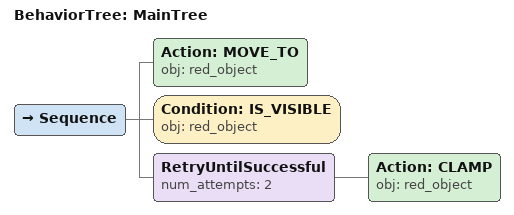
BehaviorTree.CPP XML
<root main_tree_to_execute="MainTree">
  <BehaviorTree ID="MainTree">
    <Sequence>
      <!-- Move to red_object -->
      <Action ID="MOVE_TO" obj="red_object" />
      <!-- Check red_object is visible before GRASP -->
      <Condition ID="IS_VISIBLE" obj="red_object" />
      <!-- Retry GRASP red_object up to 2 attempts -->
      <RetryUntilSuccessful num_attempts="2">
        <!-- Grasp red_object -->
        <Action ID="CLAMP" obj="red_object" />
      </RetryUntilSuccessful>
    </Sequence>
  </BehaviorTree>
</root>
